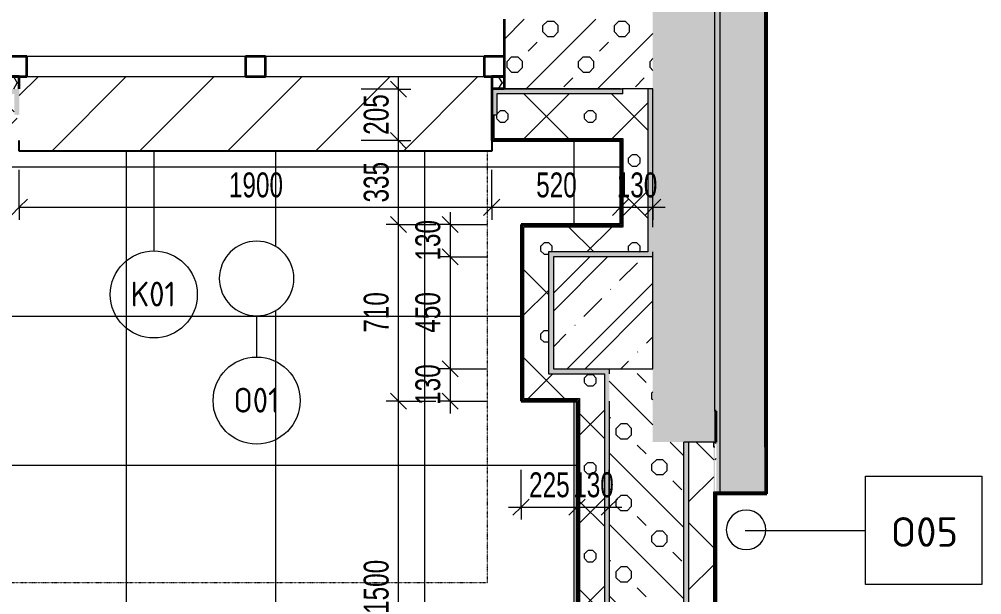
# Model space of a CAD drawing. Header units: millimetres. Extents: x -2854 to 232784, y -45352 to 20466.
# Drawn here: x 38716 to 42586, y -29676 to -27363 of the extents above; entities that cross this region are included whole.
import ezdxf

# ---------------------------------------------------------------- set-up
doc = ezdxf.new("R2010")
doc.units = ezdxf.units.MM
doc.linetypes.add('Dash dot dot', pattern=[5, 2, -1, 0, -1, 0, -1])
for name, color, linetype, lineweight in [('A-ANNO-DIMS', 211, 'Continuous', 9), ('A-ANNO-DIMS-50', 211, 'Continuous', 9), ('A-DETL', 90, 'Continuous', 13), ('A-GLAZ', 151, 'Continuous', 13), ('A-ROOF-PATT', 132, 'Continuous', 13), ('A-WALL', 113, 'Continuous', 13), ('E-LITE-EQPM', 33, 'Continuous', 13), ('E-LITE-EQPM-IDEN', 33, 'Continuous', 9), ('E-POWR-CNDT', 130, 'Continuous', 13), ('E-POWR-CNDT-IDEN', 130, 'Continuous', 9), ('E-POWR-RISE', 130, 'Continuous', 13), ('Q-SPCQ', 91, 'Continuous', 13), ('Q-SPCQ-IDEN', 132, 'Continuous', 9)]:
    doc.layers.add(name, color=color, linetype=linetype, lineweight=lineweight)
doc.layers.add('A-WALL-PATT', color=111, linetype='Continuous')
doc.styles.add('Arial_1', font='arial.ttf', dxfattribs={"width": 0.7, "height": 100})
doc.styles.add('ISOCPEUR', font='isocpeur.ttf', dxfattribs={"width": 0.9, "height": 100})
doc.styles.add('ISOCPEUR_1', font='isocpeur.ttf', dxfattribs={"height": 119.0625})
doc.dimstyles.new('Vnitřní_-_průhledné', dxfattribs={"dimscale": 304.8, "dimtxt": 102.02594, "dimasz": 0.213255, "dimexe": 0.164042, "dimexo": 0.0625, "dimgap": 0.032808, "dimtad": 1, "dimdec": 0, "dimrnd": 5, "dimzin": 0, "dimdsep": 46, "dimtxsty": 'Arial_1', "dimblk1": 'OBLIQUE', "dimblk2": 'OBLIQUE', "dimsah": 1, "dimcen": 0.09, "dimdle": 0.164042, "dimazin": 0, "dimtfac": 1, "dimtdec": 4, "dimtix": 1, "dimtmove": 0, "dimatfit": 3, "dimfxl": 0.492126, "dimfxlon": 1, "dimtvp": 1, "dimtolj": 1, "dimtzin": 0, "dimarcsym": 2})
pattern_1 = [(45, (0, 0), (0, 353.552), []), (315, (0, 0), (353.552, 0), []), (270, (153.68, 9.56), (176.771, -176.771), [19.139, -334.416]), (270, (199.87, 9.56), (176.771, -176.771), [19.139, -334.416]), (0, (166.57, 23.1), (176.771, 176.771), [19.139, -334.416]), (0, (166.57, -23.1), (176.771, 176.771), [19.139, -334.416]), (45, (153.68, 9.56), (0, 353.552), [19.139, -230.861]), (45, (186.35, -23.1), (0, 353.552), [19.139, -230.861]), (315, (186.35, 23.1), (353.552, 0), [19.139, -230.861]), (315, (153.68, -9.56), (353.552, 0), [19.139, -230.861])]

# ---------------------------------------------------------------- blocks, each defined once
blk = doc.blocks.new('OKNO_2k_nadsvetlik - OKNO_2k_nadsvetlik 2000 x 1850-1972508-2NP_NÁVRH A')
at = {"layer": 'A-GLAZ'}
h = blk.add_hatch(dxfattribs=at)
h.set_pattern_fill('FP_14', color=256, style=0, pattern_type=2)
h.set_pattern_definition([(180, (39665.56, -27502.503), (-75, -43.3), [50, -100]), (240, (39615.56, -27502.503), (-0.0011, -86.601905), [50, -100]), (120, (39615.56, -27502.503), (-74.9989, 43.301905), [50, -100])])
h.paths.add_polyline_path([(-970, 140), (-1000, 140), (-1000, 90), (-950, 90), (-950, 140), (-951, 140)])
h.paths.add_polyline_path([(970, 140), (950, 140), (950, 90), (1000, 90), (1000, 140), (999, 140)])
at = {"layer": 'A-GLAZ', "lineweight": 35}
for p, q in [((-950, 90), (-950, 140)), ((950, 140), (950, 90)), ((-1000, 90), (-950, 90)), ((-920, 90), (-1000, 90)), ((-920, 10), (-920, 90)), ((40, 90), (-40, 90)), ((-40, 90), (-40, 10)), ((40, 10), (40, 90)), ((1000, 90), (920, 90)), ((920, 90), (920, 10)), ((950, 90), (1000, 90)), ((-1000, 10), (-920, 10)), ((-40, 10), (40, 10)), ((920, 10), (1000, 10))]:
    blk.add_line(p, q, dxfattribs=at)
at = {"layer": 'A-GLAZ'}
for p, q in [((-40, 90), (-920, 90)), ((920, 90), (40, 90)), ((-920, 10), (-40, 10)), ((40, 10), (920, 10))]:
    blk.add_line(p, q, dxfattribs=at)
blk = doc.blocks.new('parapet_ext - parapet_ext-1802098-2NP_NÁVRH A')
at = {"layer": 'Q-SPCQ'}
h = blk.add_hatch(dxfattribs=at)
h.set_pattern_fill('FP_15', color=11, style=0, pattern_type=2)
h.set_pattern_definition([(225, (39665.56, -27592.5), (176.7767, -176.7767), [])])
h.paths.add_polyline_path([(-417.2, 300), (-950, 300), (-950, 0), (950, 0), (950, 300), (12, 300)])
at = {"layer": 'Q-SPCQ', "color": 21, "lineweight": 25}
for p, q in [((-950, 258), (-950, 300)), ((-950, 300), (950, 300)), ((950, 300), (950, 258))]:
    blk.add_line(p, q, dxfattribs=at)
blk = doc.blocks.new('Conduit Elbow - without Fittings - EMT - Standard-1304692-2NP_NÁVRH A')
at = {"layer": 'E-POWR-CNDT'}
blk.add_line((-57.1, 0), (-49.5, 0), dxfattribs=at)
blk = doc.blocks.new('Rodina6 - Rodina6-1232768-2NP_NÁVRH A')
at = {"layer": 'E-LITE-EQPM', "color": 11}
for start, end in [(360, 180), (180, 360)]:
    blk.add_arc((0, 0), 150, start, end, dxfattribs=at)
blk = doc.blocks.new('DIMBLOCK54-2NP_NÁVRH A')
at = {"layer": 'A-ANNO-DIMS-50'}
for p, q in [((38715.6, -28118.4), (38715.6, -27968.4)), ((40615.6, -28118.4), (40615.6, -27968.4)), ((38715.6, -28118.4), (40615.6, -28118.4)), ((38715.6, -28118.4), (38715.6, -28168.4)), ((40615.6, -28118.4), (40615.6, -28168.4))]:
    blk.add_line(p, q, dxfattribs=at)
at = {"layer": 'A-ANNO-DIMS-50', "lineweight": 18}
for p, q in [((38715.6, -28118.4), (38748.1, -28085.9)), ((40615.6, -28118.4), (40648.1, -28085.9)), ((38715.6, -28118.4), (38683.1, -28150.9)), ((40615.6, -28118.4), (40583.1, -28150.9))]:
    blk.add_line(p, q, dxfattribs=at)
at = {"layer": 'A-ANNO-DIMS-50', "color": 0, "insert": (39558.8, -27978.5), "char_height": 100, "width": 256.164, "attachment_point": 1, "line_spacing_factor": 0.941778, "style": 'Arial_1'}
blk.add_mtext('1900', dxfattribs=at)
blk = doc.blocks.new('_Oblique')
at = {"color": 0, "linetype": 'ByBlock', "lineweight": -2}
blk.add_line((-0.5, -0.5), (0.5, 0.5), dxfattribs=at)
blk = doc.blocks.new('DIMBLOCK55-2NP_NÁVRH A')
at = {"layer": 'A-ANNO-DIMS-50'}
for p, q in [((40615.6, -28118.4), (40615.6, -27968.4)), ((41133.6, -28118.4), (41133.6, -27968.4)), ((40615.6, -28118.4), (41133.6, -28118.4)), ((40615.6, -28118.4), (40615.6, -28168.4)), ((41133.6, -28118.4), (41133.6, -28168.4))]:
    blk.add_line(p, q, dxfattribs=at)
at = {"layer": 'A-ANNO-DIMS-50', "lineweight": 18}
for p, q in [((40615.6, -28118.4), (40648.1, -28085.9)), ((41133.6, -28118.4), (41166.1, -28085.9)), ((40615.6, -28118.4), (40583.1, -28150.9)), ((41133.6, -28118.4), (41101.1, -28150.9))]:
    blk.add_line(p, q, dxfattribs=at)
at = {"layer": 'A-ANNO-DIMS-50', "color": 0, "insert": (40794.5, -27978.5), "char_height": 100, "width": 192.123, "attachment_point": 1, "line_spacing_factor": 0.941778, "style": 'Arial_1'}
blk.add_mtext('520', dxfattribs=at)
blk = doc.blocks.new('DIMBLOCK56-2NP_NÁVRH A')
at = {"layer": 'A-ANNO-DIMS-50'}
for p, q in [((41133.6, -28118.4), (41133.6, -27968.4)), ((41263.6, -28118.4), (41263.6, -27968.4)), ((41133.6, -28118.4), (41313.6, -28118.4)), ((41133.6, -28118.4), (41133.6, -28168.4)), ((41263.6, -28118.4), (41263.6, -28168.4))]:
    blk.add_line(p, q, dxfattribs=at)
at = {"layer": 'A-ANNO-DIMS-50', "lineweight": 18}
for p, q in [((41133.6, -28118.4), (41166.1, -28085.9)), ((41263.6, -28118.4), (41296.1, -28085.9)), ((41133.6, -28118.4), (41101.1, -28150.9)), ((41263.6, -28118.4), (41231.1, -28150.9))]:
    blk.add_line(p, q, dxfattribs=at)
at = {"layer": 'A-ANNO-DIMS-50', "color": 0, "insert": (41118.5, -27978.5), "char_height": 100, "width": 192.123, "attachment_point": 1, "line_spacing_factor": 0.941778, "style": 'Arial_1'}
blk.add_mtext('130', dxfattribs=at)
blk = doc.blocks.new('DIMBLOCK102-2NP_NÁVRH A')
at = {"layer": 'A-ANNO-DIMS-50', "lineweight": 18}
for p, q in [((40240.6, -28897.7), (40208.1, -28865.2)), ((40240.6, -28897.7), (40273.1, -28930.2)), ((40240.6, -30395.5), (40208.1, -30363)), ((40240.6, -30395.5), (40273.1, -30428))]:
    blk.add_line(p, q, dxfattribs=at)
at = {"layer": 'A-ANNO-DIMS-50'}
for p, q in [((40240.6, -28897.7), (40190.6, -28897.7)), ((40240.6, -30445.5), (40240.6, -28897.7)), ((40240.6, -28897.7), (40390.6, -28897.7)), ((40240.6, -30395.5), (40190.6, -30395.5)), ((40240.6, -30395.5), (40390.6, -30395.5))]:
    blk.add_line(p, q, dxfattribs=at)
at = {"layer": 'A-ANNO-DIMS-50', "color": 0, "insert": (40100.8, -29753.3), "char_height": 100, "width": 256.164, "attachment_point": 1, "rotation": 90, "line_spacing_factor": 0.941778, "style": 'Arial_1'}
blk.add_mtext('1500', dxfattribs=at)
blk = doc.blocks.new('DIMBLOCK103-2NP_NÁVRH A')
at = {"layer": 'A-ANNO-DIMS-50', "lineweight": 18}
for p, q in [((40240.6, -28187.7), (40208.1, -28155.2)), ((40240.6, -28187.7), (40273.1, -28220.2)), ((40240.6, -28897.7), (40208.1, -28865.2)), ((40240.6, -28897.7), (40273.1, -28930.2))]:
    blk.add_line(p, q, dxfattribs=at)
at = {"layer": 'A-ANNO-DIMS-50'}
for p, q in [((40240.6, -28187.7), (40190.6, -28187.7)), ((40240.6, -28897.7), (40240.6, -28187.7)), ((40240.6, -28187.7), (40390.6, -28187.7)), ((40240.6, -28897.7), (40190.6, -28897.7)), ((40240.6, -28897.7), (40390.6, -28897.7))]:
    blk.add_line(p, q, dxfattribs=at)
at = {"layer": 'A-ANNO-DIMS-50', "color": 0, "insert": (40100.8, -28622.7), "char_height": 100, "width": 192.123, "attachment_point": 1, "rotation": 90, "line_spacing_factor": 0.941778, "style": 'Arial_1'}
blk.add_mtext('710', dxfattribs=at)
blk = doc.blocks.new('DIMBLOCK104-2NP_NÁVRH A')
at = {"layer": 'A-ANNO-DIMS-50', "lineweight": 18}
for p, q in [((40240.6, -27850.5), (40208.1, -27818)), ((40240.6, -27850.5), (40273.1, -27883)), ((40240.6, -28187.7), (40208.1, -28155.2)), ((40240.6, -28187.7), (40273.1, -28220.2))]:
    blk.add_line(p, q, dxfattribs=at)
at = {"layer": 'A-ANNO-DIMS-50'}
for p, q in [((40240.6, -27850.5), (40090.6, -27850.5)), ((40240.6, -28187.7), (40240.6, -27850.5)), ((40240.6, -27850.5), (40290.6, -27850.5)), ((40240.6, -28187.7), (40190.6, -28187.7)), ((40240.6, -28187.7), (40390.6, -28187.7))]:
    blk.add_line(p, q, dxfattribs=at)
at = {"layer": 'A-ANNO-DIMS-50', "color": 0, "insert": (40100.8, -28099.1), "char_height": 100, "width": 192.123, "attachment_point": 1, "rotation": 90, "line_spacing_factor": 0.941778, "style": 'Arial_1'}
blk.add_mtext('335', dxfattribs=at)
blk = doc.blocks.new('DIMBLOCK105-2NP_NÁVRH A')
at = {"layer": 'A-ANNO-DIMS-50'}
for p, q in [((40240.6, -27850.5), (40240.6, -27593.5)), ((40240.6, -27643.5), (40090.6, -27643.5)), ((40240.6, -27643.5), (40290.6, -27643.5)), ((40240.6, -27850.5), (40090.6, -27850.5)), ((40240.6, -27850.5), (40290.6, -27850.5))]:
    blk.add_line(p, q, dxfattribs=at)
at = {"layer": 'A-ANNO-DIMS-50', "lineweight": 18}
for p, q in [((40240.6, -27643.5), (40208.1, -27611)), ((40240.6, -27643.5), (40273.1, -27676)), ((40240.6, -27850.5), (40208.1, -27818)), ((40240.6, -27850.5), (40273.1, -27883))]:
    blk.add_line(p, q, dxfattribs=at)
at = {"layer": 'A-ANNO-DIMS-50', "color": 0, "insert": (40100.8, -27827.1), "char_height": 100, "width": 192.123, "attachment_point": 1, "rotation": 90, "line_spacing_factor": 0.941778, "style": 'Arial_1'}
blk.add_mtext('205', dxfattribs=at)
blk = doc.blocks.new('DIMBLOCK106-2NP_NÁVRH A')
at = {"layer": 'A-ANNO-DIMS-50'}
for p, q in [((40733.6, -29323.9), (40733.6, -29173.9)), ((40958.6, -29323.9), (40958.6, -29173.9)), ((40683.6, -29323.9), (40958.6, -29323.9)), ((40733.6, -29323.9), (40733.6, -29373.9)), ((40958.6, -29323.9), (40958.6, -29373.9))]:
    blk.add_line(p, q, dxfattribs=at)
at = {"layer": 'A-ANNO-DIMS-50', "lineweight": 18}
for p, q in [((40733.6, -29323.9), (40766.1, -29291.4)), ((40958.6, -29323.9), (40991.1, -29291.4)), ((40733.6, -29323.9), (40701.1, -29356.4)), ((40958.6, -29323.9), (40926.1, -29356.4))]:
    blk.add_line(p, q, dxfattribs=at)
at = {"layer": 'A-ANNO-DIMS-50', "color": 0, "insert": (40766, -29184.1), "char_height": 100, "width": 192.123, "attachment_point": 1, "line_spacing_factor": 0.941778, "style": 'Arial_1'}
blk.add_mtext('225', dxfattribs=at)
blk = doc.blocks.new('DIMBLOCK107-2NP_NÁVRH A')
at = {"layer": 'A-ANNO-DIMS-50'}
for p, q in [((40958.6, -29323.9), (40958.6, -29173.9)), ((41088.6, -29323.9), (41088.6, -29173.9)), ((40958.6, -29323.9), (41138.6, -29323.9)), ((40958.6, -29323.9), (40958.6, -29373.9)), ((41088.6, -29323.9), (41088.6, -29373.9))]:
    blk.add_line(p, q, dxfattribs=at)
at = {"layer": 'A-ANNO-DIMS-50', "lineweight": 18}
for p, q in [((40958.6, -29323.9), (40991.1, -29291.4)), ((41088.6, -29323.9), (41121.1, -29291.4)), ((40958.6, -29323.9), (40926.1, -29356.4)), ((41088.6, -29323.9), (41056.1, -29356.4))]:
    blk.add_line(p, q, dxfattribs=at)
at = {"layer": 'A-ANNO-DIMS-50', "color": 0, "insert": (40943.5, -29184.1), "char_height": 100, "width": 192.123, "attachment_point": 1, "line_spacing_factor": 0.941778, "style": 'Arial_1'}
blk.add_mtext('130', dxfattribs=at)
blk = doc.blocks.new('DIMBLOCK108-2NP_NÁVRH A')
at = {"layer": 'A-ANNO-DIMS-50'}
for p, q in [((40448.3, -28137.7), (40448.3, -28317.7)), ((40448.3, -28187.7), (40398.3, -28187.7)), ((40448.3, -28187.7), (40598.3, -28187.7)), ((40448.3, -28317.7), (40398.3, -28317.7)), ((40448.3, -28317.7), (40598.3, -28317.7))]:
    blk.add_line(p, q, dxfattribs=at)
at = {"layer": 'A-ANNO-DIMS-50', "lineweight": 18}
for p, q in [((40448.3, -28187.7), (40415.8, -28155.2)), ((40448.3, -28187.7), (40480.8, -28220.2)), ((40448.3, -28317.7), (40415.8, -28285.2)), ((40448.3, -28317.7), (40480.8, -28350.2))]:
    blk.add_line(p, q, dxfattribs=at)
at = {"layer": 'A-ANNO-DIMS-50', "color": 0, "insert": (40308.5, -28332.7), "char_height": 100, "width": 192.123, "attachment_point": 1, "rotation": 90, "line_spacing_factor": 0.941778, "style": 'Arial_1'}
blk.add_mtext('130', dxfattribs=at)
blk = doc.blocks.new('DIMBLOCK109-2NP_NÁVRH A')
at = {"layer": 'A-ANNO-DIMS-50', "lineweight": 18}
for p, q in [((40448.3, -28317.7), (40415.8, -28285.2)), ((40448.3, -28317.7), (40480.8, -28350.2)), ((40448.3, -28767.7), (40415.8, -28735.2)), ((40448.3, -28767.7), (40480.8, -28800.2))]:
    blk.add_line(p, q, dxfattribs=at)
at = {"layer": 'A-ANNO-DIMS-50'}
for p, q in [((40448.3, -28317.7), (40398.3, -28317.7)), ((40448.3, -28317.7), (40448.3, -28767.7)), ((40448.3, -28317.7), (40598.3, -28317.7)), ((40448.3, -28767.7), (40398.3, -28767.7)), ((40448.3, -28767.7), (40598.3, -28767.7))]:
    blk.add_line(p, q, dxfattribs=at)
at = {"layer": 'A-ANNO-DIMS-50', "color": 0, "insert": (40308.5, -28622.7), "char_height": 100, "width": 192.123, "attachment_point": 1, "rotation": 90, "line_spacing_factor": 0.941778, "style": 'Arial_1'}
blk.add_mtext('450', dxfattribs=at)
blk = doc.blocks.new('DIMBLOCK110-2NP_NÁVRH A')
at = {"layer": 'A-ANNO-DIMS-50', "lineweight": 18}
for p, q in [((40448.3, -28767.7), (40415.8, -28735.2)), ((40448.3, -28767.7), (40480.8, -28800.2)), ((40448.3, -28897.7), (40415.8, -28865.2)), ((40448.3, -28897.7), (40480.8, -28930.2))]:
    blk.add_line(p, q, dxfattribs=at)
at = {"layer": 'A-ANNO-DIMS-50'}
for p, q in [((40448.3, -28767.7), (40398.3, -28767.7)), ((40448.3, -28767.7), (40448.3, -28947.7)), ((40448.3, -28767.7), (40598.3, -28767.7)), ((40448.3, -28897.7), (40398.3, -28897.7)), ((40448.3, -28897.7), (40598.3, -28897.7))]:
    blk.add_line(p, q, dxfattribs=at)
at = {"layer": 'A-ANNO-DIMS-50', "color": 0, "insert": (40308.5, -28912.7), "char_height": 100, "width": 192.123, "attachment_point": 1, "rotation": 90, "line_spacing_factor": 0.941778, "style": 'Arial_1'}
blk.add_mtext('130', dxfattribs=at)
blk = doc.blocks.new('Popiska osvětlovací tělesa - Popiska okna_Bublina-1426969-2NP_NÁVRH A')
at = {"layer": 'E-LITE-EQPM-IDEN'}
blk.add_circle((0, 0), 3.5, dxfattribs=at)
blk = doc.blocks.new('Popiska speciální vybavení - Popiska okna_Bublina-1426311-2NP_NÁVRH A')
at = {"layer": 'Q-SPCQ-IDEN'}
blk.add_circle((0, 0), 3.5, dxfattribs=at)

msp = doc.modelspace()

# ---------------------------------------------------------------- hatches: boundary and pattern name
at = {"layer": 'A-ROOF-PATT'}
h = msp.add_hatch(dxfattribs=at)
h.set_pattern_fill('FP_75', color=254, style=0, pattern_type=2)
h.set_pattern_definition([(0, (18746.6, -4561.17), (0, 599.872), []), (90, (18746.6, -4561.17), (-600, 4e-14), [])])
h.paths.add_polyline_path([(40941.2, -30267.5), (40958.6, -30267.5), (40958.6, -28897.7), (40733.6, -28897.7), (40733.6, -28187.7), (41133.6, -28187.7), (41133.6, -27850.5), (40615.6, -27850.5), (40615.6, -27892.5), (38715.6, -27892.5), (38715.6, -27850.5), (37982.8, -27850.5), (37982.8, -27892.5), (36532.8, -27892.5), (36532.8, -27850.5), (35401.3, -27850.5), (35401.3, -29270.5), (34678.2, -29270.5), (34678.2, -29312.5), (32378.2, -29312.5), (32378.2, -29270.5), (31678.2, -29270.5), (31678.2, -29312.5), (29378.2, -29312.5), (29378.2, -29270.5), (29133.6, -29270.5), (29133.6, -30267.5), (40726.6, -30267.5)])
h.paths.add_polyline_path([(39670.2, -28554.8), (39631.4, -28549.7), (39595.2, -28534.8), (39564.2, -28510.9), (39540.3, -28479.8), (39525.4, -28443.7), (39520.2, -28404.8), (39525.4, -28366), (39540.3, -28329.8), (39564.2, -28298.8), (39595.2, -28274.9), (39631.4, -28260), (39670.2, -28254.8), (39709.1, -28260), (39745.2, -28274.9), (39776.3, -28298.8), (39800.1, -28329.8), (39815.1, -28366), (39820.2, -28404.8), (39815.1, -28443.7), (39800.1, -28479.8), (39776.3, -28510.9), (39745.2, -28534.8), (39709.1, -28549.7)])
h.paths.add_polyline_path([(36810.2, -28554.8), (36771.4, -28549.7), (36735.2, -28534.8), (36704.2, -28510.9), (36680.3, -28479.8), (36665.4, -28443.7), (36660.2, -28404.8), (36665.4, -28366), (36680.3, -28329.8), (36704.2, -28298.8), (36735.2, -28274.9), (36771.4, -28260), (36810.2, -28254.8), (36849.1, -28260), (36885.2, -28274.9), (36916.3, -28298.8), (36940.1, -28329.8), (36955.1, -28366), (36960.2, -28404.8), (36955.1, -28443.7), (36940.1, -28479.8), (36916.3, -28510.9), (36885.2, -28534.8), (36849.1, -28549.7)])
at = {"layer": 'A-WALL-PATT'}
h = msp.add_hatch(color=11, dxfattribs=at)
h.paths.add_polyline_path([(41518.6, -29262.5), (41533.6, -29262.5), (41533.6, -23833.3), (41617.6, -23833.3), (41617.6, -23813.3), (41513.6, -23813.3), (41513.6, -29062.5), (41518.6, -29062.5), (41518.6, -29213.9)])
h.paths.add_polyline_path([(41533.6, -23013.3), (41617.6, -23013.3), (41617.6, -22993.3), (41533.6, -22993.3), (41533.6, -22333.3), (41617.6, -22333.3), (41617.6, -22313.3), (41513.6, -22313.3), (41513.6, -23013.3)])
h.paths.add_polyline_path([(41513.6, -21513.3), (41617.6, -21513.3), (41617.6, -21493.3), (41533.6, -21493.3), (41533.6, -17334.7), (41513.6, -17334.7), (41513.6, -21510.3)])
at = {"layer": 'A-WALL-PATT', "lineweight": 13}
h = msp.add_hatch(dxfattribs=at)
h.set_pattern_fill('FP_1', color=11, style=0, pattern_type=2)
h.set_pattern_definition(pattern_1)
h.paths.add_polyline_path([(41533.6, -29082.5), (41713.6, -29082.5), (41713.6, -23821.3), (41617.6, -23821.3), (41617.6, -23833.3), (41533.6, -23833.3), (41533.6, -29062.5)])
h.paths.add_polyline_path([(41713.6, -23005.3), (41713.6, -22321.3), (41617.6, -22321.3), (41617.6, -22333.3), (41533.6, -22333.3), (41533.6, -22993.3), (41617.6, -22993.3), (41617.6, -23005.3)])
h.paths.add_polyline_path([(41617.6, -21505.3), (41713.6, -21505.3), (41713.6, -17334.7), (41533.6, -17334.7), (41533.6, -21493.3), (41617.6, -21493.3)])
h = msp.add_hatch(dxfattribs=at)
h.set_pattern_fill('FP_9', color=256, angle=225, style=0, pattern_type=2)
h.set_pattern_definition([(135, (41513.59, -23251.76), (-143.684, -143.684), []), (90, (41446.29, -23022.81), (-143.684, 143.684), [25.4, -261.968]), (135, (41446.29, -22997.41), (-143.684, -143.684), [25.4, -177.8]), (180, (41428.32, -22979.45), (-143.684, -143.684), [25.4, -261.968]), (225, (41402.92, -22979.45), (143.684, -143.684), [25.4, -177.8]), (90, (41384.96, -23022.81), (-143.684, 143.684), [25.4, -261.968]), (135, (41402.92, -23040.77), (-143.684, -143.684), [25.4, -177.8]), (180, (41428.32, -23040.77), (-143.684, -143.684), [25.4, -261.968]), (225, (41446.29, -23022.81), (143.684, -143.684), [25.4, -177.8]), (135, (41361.74, -22956.23), (-143.684, -143.684), [50.8, -152.4])])
h.paths.add_polyline_path([(41370.4, -29062.5), (41513.6, -29062.5), (41513.6, -23863.3), (41263.6, -23863.3), (41263.6, -29062.5)])
h.paths.add_polyline_path([(41263.6, -22963.3), (41513.6, -22963.3), (41513.6, -22363.3), (41263.6, -22363.3), (41263.6, -22394.5)])
h.paths.add_polyline_path([(41513.6, -21463.3), (41513.6, -17584.7), (41263.6, -17584.7), (41263.6, -21463.3), (41370.4, -21463.3)])
h = msp.add_hatch(dxfattribs=at)
h.set_pattern_fill('FP_7', color=256, angle=-135, style=0, pattern_type=2)
h.set_pattern_definition([(45, (38167.78, -27642.5), (-143.684, 143.684), []), (360, (38396.73, -27575.2), (143.684, 143.684), [25.4, -261.968]), (45, (38422.13, -27575.2), (-143.684, 143.684), [25.4, -177.8]), (90, (38440.09, -27557.24), (-143.684, 143.684), [25.4, -261.968]), (135, (38440.09, -27531.84), (-143.684, -143.684), [25.4, -177.8]), (360, (38396.73, -27513.88), (143.684, 143.684), [25.4, -261.968]), (45, (38378.77, -27531.84), (-143.684, 143.684), [25.4, -177.8]), (90, (38378.77, -27557.24), (-143.684, 143.684), [25.4, -261.968]), (135, (38396.73, -27575.2), (-143.684, -143.684), [25.4, -177.8]), (45, (38463.31, -27490.66), (-143.684, 143.684), [50.8, -152.4])])
h.paths.add_polyline_path([(41263.6, -27642.5), (41263.6, -27362.5), (40665.6, -27362.5), (40665.6, -27642.5), (41243.6, -27642.5)])
h.paths.add_polyline_path([(34928.3, -27642.5), (35607.8, -27642.5), (35607.8, -27362.5), (34928.3, -27362.5)])
h.paths.add_polyline_path([(38223.3, -27642.5), (38665.6, -27642.5), (38665.6, -27362.5), (38007.8, -27362.5), (38007.8, -27642.5)])
at = {"layer": 'A-WALL-PATT'}
h = msp.add_hatch(color=11, dxfattribs=at)
h.paths.add_polyline_path([(38712.6, -27746.5), (38715.6, -27746.5), (38715.6, -27642.5), (37957.8, -27642.5), (37957.8, -27746.5), (37977.8, -27746.5), (37977.8, -27662.5), (38695.6, -27662.5), (38695.6, -27746.5), (38707.6, -27746.5)])
h.paths.add_polyline_path([(35654.8, -27746.5), (35657.8, -27746.5), (35657.8, -27642.5), (35393.3, -27642.5), (35393.3, -27647.5), (35401.3, -27647.5), (35401.3, -27662.5), (35637.8, -27662.5), (35637.8, -27746.5), (35649.8, -27746.5)])
h.paths.add_polyline_path([(40615.6, -27746.5), (40635.6, -27746.5), (40635.6, -27662.5), (41143.6, -27662.5), (41143.6, -27642.5), (40615.6, -27642.5), (40615.6, -27716.9)])
at = {"layer": 'A-WALL-PATT', "lineweight": 13}
h = msp.add_hatch(dxfattribs=at)
h.set_pattern_fill('FP_1', color=11, style=0, pattern_type=2)
h.set_pattern_definition(pattern_1)
h.paths.add_polyline_path([(35401.3, -27842.5), (35649.8, -27842.5), (35649.8, -27746.5), (35637.8, -27746.5), (35637.8, -27662.5), (35401.3, -27662.5), (35401.3, -27746.5)])
h.paths.add_polyline_path([(38365.8, -27842.5), (38707.6, -27842.5), (38707.6, -27746.5), (38695.6, -27746.5), (38695.6, -27662.5), (37977.8, -27662.5), (37977.8, -27746.5), (37965.8, -27746.5), (37965.8, -27842.5)])
h.paths.add_polyline_path([(41143.6, -27842.5), (41143.6, -27662.5), (40635.6, -27662.5), (40635.6, -27746.5), (40623.6, -27746.5), (40623.6, -27842.5), (41138.6, -27842.5)])
h = msp.add_hatch(dxfattribs=at)
h.set_pattern_fill('FP_1', color=11, style=0, pattern_type=2)
h.set_pattern_definition(pattern_1)
h.paths.add_polyline_path([(41155.8, -28197.7), (41243.6, -28197.7), (41243.6, -27642.5), (41143.6, -27642.5), (41143.6, -28197.7)])
for points in [[(41243.6, -28297.7), (41263.6, -28297.7), (41263.6, -27642.5), (41243.6, -27642.5), (41243.6, -28197.7)], [(40863.6, -28767.7), (40863.6, -28297.7), (40843.6, -28297.7), (40843.6, -28767.7)], [(41155.8, -28317.7), (41263.6, -28317.7), (41263.6, -28297.7), (40863.6, -28297.7), (40863.6, -28317.7), (40941.2, -28317.7)], [(40941.2, -28787.7), (41088.6, -28787.7), (41088.6, -28767.7), (40843.6, -28767.7), (40843.6, -28787.7), (40863.6, -28787.7)], [(41068.6, -30187.5), (41088.6, -30187.5), (41088.6, -28787.7), (41068.6, -28787.7), (41068.6, -30045.5)], [(41408.6, -30207.5), (41408.6, -29062.5), (41388.6, -29062.5), (41388.6, -30207.5)]]:
    msp.add_hatch(color=11, dxfattribs=at).paths.add_polyline_path(points)
h = msp.add_hatch(dxfattribs=at)
h.set_pattern_fill('FP_1', color=11, style=0, pattern_type=2)
h.set_pattern_definition(pattern_1)
h.paths.add_polyline_path([(40843.6, -28787.7), (40843.6, -28197.7), (40743.6, -28197.7), (40743.6, -28787.7)])
h = msp.add_hatch(dxfattribs=at)
h.set_pattern_fill('FP_1', color=11, style=0, pattern_type=2)
h.set_pattern_definition(pattern_1)
h.paths.add_polyline_path([(40941.2, -28297.7), (41243.6, -28297.7), (41243.6, -28197.7), (40843.6, -28197.7), (40843.6, -28297.7), (40863.6, -28297.7)])
h = msp.add_hatch(dxfattribs=at)
h.set_pattern_fill('FP_46', color=256, angle=-135, style=0, pattern_type=2)
h.set_pattern_definition([(45, (0, 0), (-179.6051, 179.6051), []), (45, (71.84, 2e-13), (-179.6051, 179.6051), []), (45, (215.53, 7e-13), (-107.7631, 251.4472), [101.6, -50.8, 1.676, -49.124])])
h.paths.add_polyline_path([(41155.8, -28767.7), (41263.6, -28767.7), (41263.6, -28317.7), (40863.6, -28317.7), (40863.6, -28767.7), (41088.6, -28767.7)])
h = msp.add_hatch(dxfattribs=at)
h.set_pattern_fill('FP_1', color=11, style=0, pattern_type=2)
h.set_pattern_definition(pattern_1)
h.paths.add_polyline_path([(40941.2, -28887.7), (41068.6, -28887.7), (41068.6, -28787.7), (40743.6, -28787.7), (40743.6, -28887.7)])
h = msp.add_hatch(dxfattribs=at)
h.set_pattern_fill('FP_48', color=256, angle=225, style=0, pattern_type=2)
h.set_pattern_definition([(135, (41388.59, -29405.74), (-143.684, -143.684), []), (90, (41321.29, -29176.8), (-143.684, 143.684), [25.4, -261.968]), (135, (41321.29, -29151.4), (-143.684, -143.684), [25.4, -177.8]), (180, (41303.33, -29133.44), (-143.684, -143.684), [25.4, -261.968]), (225, (41277.92, -29133.44), (143.684, -143.684), [25.4, -177.8]), (90, (41259.96, -29176.8), (-143.684, 143.684), [25.4, -261.968]), (135, (41277.93, -29194.76), (-143.684, -143.684), [25.4, -177.8]), (180, (41303.32, -29194.76), (-143.684, -143.684), [25.4, -261.968]), (225, (41321.29, -29176.8), (143.684, -143.684), [25.4, -177.8]), (135, (41236.74, -29110.21), (-143.684, -143.684), [50.8, -152.4])])
h.paths.add_polyline_path([(41088.6, -30187.5), (41388.6, -30187.5), (41388.6, -29062.5), (41263.6, -29062.5), (41263.6, -28767.7), (41088.6, -28767.7), (41088.6, -30045.5)])
h = msp.add_hatch(dxfattribs=at)
h.set_pattern_fill('FP_1', color=11, style=0, pattern_type=2)
h.set_pattern_definition(pattern_1)
h.paths.add_polyline_path([(41068.6, -30207.5), (41068.6, -28887.7), (40968.6, -28887.7), (40968.6, -30207.5)])
at = {"layer": 'A-WALL-PATT'}
h = msp.add_hatch(color=11, dxfattribs=at)
h.paths.add_polyline_path([(32378.2, -29166.5), (32378.2, -29062.5), (31678.2, -29062.5), (31678.2, -29166.5), (31698.2, -29166.5), (31698.2, -29082.5), (32358.2, -29082.5), (32358.2, -29166.5), (32375.2, -29166.5)])
h.paths.add_polyline_path([(34678.2, -29166.5), (34698.2, -29166.5), (34698.2, -29082.5), (35213.3, -29082.5), (35213.3, -29062.5), (34678.2, -29062.5), (34678.2, -29082.5)])
h.paths.add_polyline_path([(29378.2, -29166.5), (29378.2, -29062.5), (29023.6, -29062.5), (29023.6, -29082.5), (29358.2, -29082.5), (29358.2, -29166.5), (29375.2, -29166.5)])
h.paths.add_polyline_path([(41508.6, -29082.5), (41513.6, -29082.5), (41513.6, -29062.5), (41508.6, -29062.5)])
h.paths.add_polyline_path([(41713.6, -29082.5), (41721.6, -29082.5), (41721.6, -29062.5), (41713.6, -29062.5)])
at = {"layer": 'A-WALL-PATT', "lineweight": 13}
h = msp.add_hatch(dxfattribs=at)
h.set_pattern_fill('FP_1', color=11, style=0, pattern_type=2)
h.set_pattern_definition(pattern_1)
h.paths.add_polyline_path([(41508.6, -30387.5), (41508.6, -29062.5), (41408.6, -29062.5), (41408.6, -30387.5)])
h = msp.add_hatch(dxfattribs=at)
h.set_pattern_fill('FP_1', color=11, style=0, pattern_type=2)
h.set_pattern_definition(pattern_1)
h.paths.add_polyline_path([(34932, -29262.5), (35393.3, -29262.5), (35393.3, -29082.5), (34698.2, -29082.5), (34698.2, -29166.5), (34686.2, -29166.5), (34686.2, -29262.5)])
h.paths.add_polyline_path([(41713.6, -29262.5), (41713.6, -29082.5), (41533.6, -29082.5), (41533.6, -29262.5), (41585, -29262.5)])
h.paths.add_polyline_path([(41508.6, -29262.5), (41513.6, -29262.5), (41513.6, -29082.5), (41508.6, -29082.5), (41508.6, -29213.9)])
h.paths.add_polyline_path([(29352.1, -29262.5), (29370.2, -29262.5), (29370.2, -29166.5), (29358.2, -29166.5), (29358.2, -29082.5), (29123.6, -29082.5), (29123.6, -29262.5), (29137.5, -29262.5)])
h.paths.add_polyline_path([(31686.2, -29262.5), (32370.2, -29262.5), (32370.2, -29166.5), (32358.2, -29166.5), (32358.2, -29082.5), (31698.2, -29082.5), (31698.2, -29166.5), (31686.2, -29166.5)])

# ---------------------------------------------------------------- linework, layer by layer
at = {"layer": 'A-DETL', "linetype": 'Dash dot dot'}
for p, q in [((40598.6, -29627.5), (40598.6, -27892.5)), ((35468.6, -29627.5), (40598.6, -29627.5))]:
    msp.add_line(p, q, dxfattribs=at)
at = {"layer": 'A-WALL', "color": 10}
for p, q in [((41533.6, -23833.3), (41533.6, -29262.5)), ((41713.6, -29082.5), (41713.6, -23821.3)), ((41718.6, -29062.5), (41718.6, -23816.3)), ((41143.6, -27662.5), (40635.6, -27662.5)), ((40635.6, -27662.5), (40635.6, -27746.5)), ((41133.6, -27642.5), (40665.6, -27642.5)), ((41263.6, -27642.5), (41138.6, -27642.5)), ((41143.6, -27662.5), (41143.6, -27642.5)), ((41243.6, -27642.5), (41243.6, -28297.7)), ((41263.6, -28197.7), (41263.6, -27642.5)), ((40615.6, -27746.5), (40635.6, -27746.5)), ((40618.6, -27746.5), (40618.6, -27847.5)), ((40623.6, -27746.5), (40623.6, -27842.5)), ((40618.6, -27847.5), (41138.6, -27847.5)), ((40623.6, -27842.5), (41143.6, -27842.5)), ((41138.6, -27847.5), (41138.6, -28192.7)), ((41143.6, -27842.5), (41143.6, -28197.7)), ((40738.6, -28192.7), (40738.6, -28892.7)), ((41138.6, -28192.7), (40738.6, -28192.7)), ((40743.6, -28197.7), (40743.6, -28887.7)), ((41143.6, -28197.7), (40743.6, -28197.7)), ((40843.6, -28297.7), (40843.6, -28787.7)), ((41243.6, -28297.7), (40843.6, -28297.7)), ((40843.6, -28787.7), (41068.6, -28787.7)), ((41068.6, -28787.7), (41068.6, -30207.5)), ((40738.6, -28892.7), (40963.6, -28892.7)), ((40743.6, -28887.7), (40968.6, -28887.7)), ((40963.6, -28892.7), (40963.6, -30187.5)), ((40968.6, -28887.7), (40968.6, -30207.5)), ((41513.6, -28937.5), (41513.6, -29062.5)), ((41508.6, -29062.5), (41388.6, -29062.5)), ((41408.6, -30207.5), (41408.6, -29062.5)), ((41508.6, -29082.5), (41508.6, -29062.5)), ((41713.6, -29062.5), (41713.6, -29262.5)), ((41721.6, -29062.5), (41713.6, -29062.5)), ((41513.6, -29082.5), (41508.6, -29082.5)), ((41721.6, -29082.5), (41713.6, -29082.5)), ((41718.6, -29267.5), (41718.6, -29082.5)), ((41508.6, -30387.5), (41508.6, -29262.5)), ((41508.6, -29262.5), (41713.6, -29262.5)), ((41513.6, -30392.5), (41513.6, -29267.5)), ((41513.6, -29267.5), (41718.6, -29267.5))]:
    msp.add_line(p, q, dxfattribs=at)
at = {"layer": 'A-WALL', "color": 1, "lineweight": 35}
for p, q in [((41721.6, -29062.5), (41721.6, -23813.3)), ((40665.6, -27642.5), (40615.6, -27642.5)), ((40615.6, -27642.5), (40615.6, -27850.5)), ((40615.6, -27850.5), (41133.6, -27850.5)), ((41133.6, -27850.5), (41133.6, -28187.7)), ((40733.6, -28187.7), (40733.6, -28897.7)), ((41133.6, -28187.7), (40733.6, -28187.7)), ((40733.6, -28897.7), (40958.6, -28897.7)), ((40958.6, -28897.7), (40958.6, -30395.5)), ((41518.6, -28937.5), (41513.6, -28937.5)), ((41518.6, -29062.5), (41518.6, -28937.5)), ((41513.6, -29062.5), (41518.6, -29062.5)), ((41721.6, -29270.5), (41721.6, -29062.5)), ((41518.6, -30395.5), (41518.6, -29270.5)), ((41518.6, -29270.5), (41721.6, -29270.5))]:
    msp.add_line(p, q, dxfattribs=at)
at = {"layer": 'A-WALL'}
for p, q in [((41513.6, -28937.5), (41513.6, -23863.3)), ((40665.6, -27642.5), (41138.6, -27642.5)), ((40863.6, -28317.7), (40863.6, -28767.7)), ((41263.6, -28317.7), (40863.6, -28317.7)), ((41263.6, -28767.7), (41263.6, -28297.7)), ((40863.6, -28767.7), (41263.6, -28767.7)), ((41088.6, -28767.7), (41088.6, -28787.7)), ((41088.6, -28897.7), (41088.6, -30187.5)), ((41388.6, -30187.5), (41388.6, -29062.5)), ((41508.6, -29062.5), (41513.6, -29062.5))]:
    msp.add_line(p, q, dxfattribs=at)
at = {"layer": 'A-WALL', "lineweight": 35}
msp.add_line((40665.6, -27362.5), (40665.6, -27642.5), dxfattribs=at)
at = {"layer": 'E-LITE-EQPM-IDEN'}
msp.add_line((39670.2, -28554.8), (39670.2, -28720.5), dxfattribs=at)
at = {"layer": 'E-POWR-CNDT-IDEN'}
msp.add_line((41634.9, -29417.2), (42118.7, -29417.2), dxfattribs=at)
at = {"layer": 'E-POWR-CNDT-IDEN', "flags": 128}
msp.add_lwpolyline([(42118.7, -29199.8), (42586.4, -29199.8), (42586.4, -29634.5), (42118.7, -29634.5)], close=True, dxfattribs=at)
at = {"layer": 'E-POWR-RISE', "color": 11}
for start, end in [(90, 180), (0, 90), (180, 270), (270, 0)]:
    msp.add_arc((41638.6, -29415.2), 79.5, start, end, dxfattribs=at)
at = {"layer": 'Q-SPCQ-IDEN'}
msp.add_line((39256.7, -27893.1), (39256.7, -28293.9), dxfattribs=at)

# ---------------------------------------------------------------- block references
at = {"layer": 'A-GLAZ', "rotation": 180}
msp.add_blockref('OKNO_2k_nadsvetlik - OKNO_2k_nadsvetlik 2000 x 1850-1972508-2NP_NÁVRH A', (39665.6, -27502.5), dxfattribs=at)
at = {"layer": 'E-LITE-EQPM', "color": 11}
msp.add_blockref('Rodina6 - Rodina6-1232768-2NP_NÁVRH A', (39670.2, -28404.8), dxfattribs=at)
at = {"layer": 'E-LITE-EQPM-IDEN', "xscale": 49.99999999999998, "yscale": 49.99999999999998, "zscale": 49.99999999999998}
msp.add_blockref('Popiska osvětlovací tělesa - Popiska okna_Bublina-1426969-2NP_NÁVRH A', (39670.2, -28895.5), dxfattribs=at)
at = {"layer": 'E-POWR-CNDT', "rotation": 48.23845959030391}
msp.add_blockref('Conduit Elbow - without Fittings - EMT - Standard-1304692-2NP_NÁVRH A', (41551.6, -29090.9), dxfattribs=at)
at = {"layer": 'Q-SPCQ', "color": 21, "lineweight": 25, "rotation": 180}
msp.add_blockref('parapet_ext - parapet_ext-1802098-2NP_NÁVRH A', (39665.6, -27592.5), dxfattribs=at)
at = {"layer": 'Q-SPCQ-IDEN', "xscale": 49.99999999999998, "yscale": 49.99999999999998, "zscale": 49.99999999999998}
msp.add_blockref('Popiska speciální vybavení - Popiska okna_Bublina-1426311-2NP_NÁVRH A', (39256.7, -28468.9), dxfattribs=at)

# ---------------------------------------------------------------- texts
at = {"layer": 'E-LITE-EQPM-IDEN', "insert": (39577.2, -28843.9), "char_height": 100, "width": 223.671, "attachment_point": 1, "style": 'ISOCPEUR'}
msp.add_mtext('O01', dxfattribs=at)
at = {"layer": 'Q-SPCQ-IDEN', "insert": (39163.7, -28417.4), "char_height": 100, "width": 223.671, "attachment_point": 1, "style": 'ISOCPEUR'}
msp.add_mtext('K01', dxfattribs=at)

# ---------------------------------------------------------------- dimensions: what is measured, and where the dimension line sits
at = {"layer": 'A-ANNO-DIMS'}
for base, p1, p2, override, picture, middle in [((40240.6, -27643.5), (40090.6, -27850.5), (40090.6, -27643.5), {"dimpost": '<>', "dimfxl": 207}, 'DIMBLOCK105-2NP_NÁVRH A', (40179.6, -27747)), ((40240.6, -27850.5), (40390.6, -28187.7), (40090.6, -27850.5), {"dimpost": '<>', "dimfxl": 451.309705}, 'DIMBLOCK104-2NP_NÁVRH A', (40179.5, -28019.1)), ((40448.3, -28317.7), (40598.3, -28187.7), (40598.3, -28317.7), {"dimpost": '<>', "dimfxl": 130}, 'DIMBLOCK108-2NP_NÁVRH A', (40387.2, -28252.7)), ((40240.6, -28187.7), (40390.6, -28897.7), (40390.6, -28187.7), {"dimpost": '<>', "dimfxl": 710}, 'DIMBLOCK103-2NP_NÁVRH A', (40179.6, -28542.7)), ((40448.3, -28767.7), (40598.3, -28317.7), (40598.3, -28767.7), {"dimpost": '<>', "dimfxl": 450}, 'DIMBLOCK109-2NP_NÁVRH A', (40387.3, -28542.7)), ((40448.3, -28897.7), (40598.3, -28767.7), (40598.3, -28897.7), {"dimpost": '<>', "dimfxl": 130}, 'DIMBLOCK110-2NP_NÁVRH A', (40387.2, -28832.7)), ((40240.6, -28897.7), (40390.6, -30395.5), (40390.6, -28897.7), {"dimpost": '<>', "dimfxl": 1497.834685}, 'DIMBLOCK102-2NP_NÁVRH A', (40179.6, -29646.6))]:
    dim = msp.add_linear_dim(base=base, p1=p1, p2=p2, angle=90, dimstyle='Vnitřní_-_průhledné', override=override, dxfattribs=at)
    dim.commit()
    dim.dimension.update_dxf_attribs({"geometry": picture, "text_midpoint": middle})
for base, p1, p2, override, picture, middle in [((40615.6, -28118.4), (38715.6, -27968.4), (40615.6, -27968.4), {"dimpost": '<>', "dimfxl": 1900}, 'DIMBLOCK54-2NP_NÁVRH A', (39665.6, -28057.3)), ((41133.6, -28118.4), (40615.6, -27968.4), (41133.6, -27968.4), {"dimpost": '<>', "dimfxl": 518.028668}, 'DIMBLOCK55-2NP_NÁVRH A', (40874.6, -28057.3)), ((41263.6, -28118.4), (41133.6, -27968.4), (41263.6, -27968.4), {"dimpost": '<>', "dimfxl": 130}, 'DIMBLOCK56-2NP_NÁVRH A', (41198.6, -28057.3)), ((40958.6, -29323.9), (40733.6, -29173.9), (40958.6, -29173.9), {"dimpost": '<>', "dimfxl": 225}, 'DIMBLOCK106-2NP_NÁVRH A', (40846.1, -29262.8)), ((41088.6, -29323.9), (40958.6, -29173.9), (41088.6, -29173.9), {"dimpost": '<>', "dimfxl": 130}, 'DIMBLOCK107-2NP_NÁVRH A', (41023.6, -29262.8))]:
    dim = msp.add_linear_dim(base=base, p1=p1, p2=p2, dimstyle='Vnitřní_-_průhledné', override=override, dxfattribs=at)
    dim.commit()
    dim.dimension.update_dxf_attribs({"geometry": picture, "text_midpoint": middle})

# ---------------------------------------------------------------- next in the draw order: texts
at = {"layer": 'E-POWR-CNDT-IDEN', "insert": (42220.3, -29364.3), "char_height": 119.06, "width": 316.667, "attachment_point": 1, "style": 'ISOCPEUR_1', "bg_fill": 3, "box_fill_scale": 1.25, "bg_fill_color": 256, "bg_fill_true_color": 13158600, "bg_fill_transparency": 0}
msp.add_mtext('O05', dxfattribs=at)

doc.saveas('drawing.dxf')
